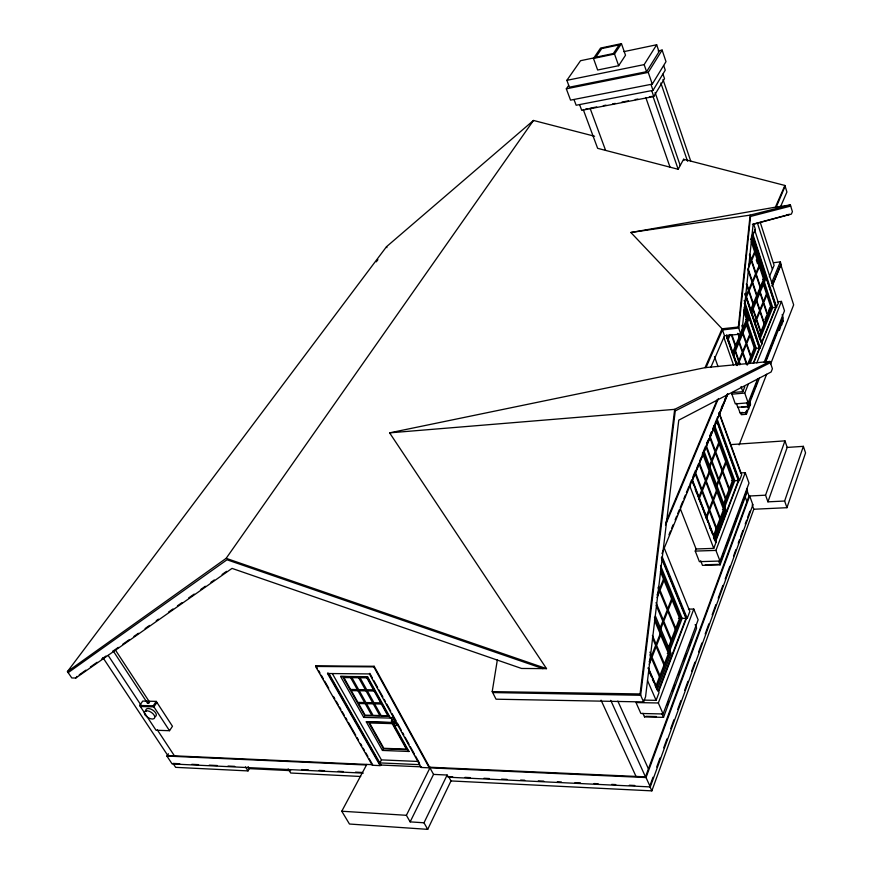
<?xml version="1.0" encoding="UTF-8"?>
<svg xmlns="http://www.w3.org/2000/svg" width="873" height="873" viewBox="0 0 873 873"><rect width="100%" height="100%" fill="white"/><g stroke="black" fill="none" stroke-linecap="round" stroke-linejoin="round"><path stroke-width="1.31" d="M740.751 334.064L738.34 327.015L750.125 215.129L790.349 204.969L792.411 211.637L791.364 214.103L753.126 224.372L742.028 331.063L740.751 334.064L724.525 335.789L710.775 367.468M643.587 701.936L640.073 693.948L674.676 409.35L769.964 361.433L772.409 368.722L771.143 371.974L678.768 420.142L645.562 696.84L643.587 701.936L496.028 699.197L492.208 691.612L497.359 659.824M452.694 776.795L448.624 776.599L450.981 780.942L651.847 790.862L753.792 509.243L786.955 507.693L805.561 452.891L803.367 446.343L787.195 447.423L767.924 501.844L784.631 501.026L803.367 446.343M767.924 501.844L765.556 495.177L784.969 440.865L730.93 444.597M652.993 777.254L649.741 786.213L651.847 790.862M656.725 767.029L659.988 758.07M663.709 747.845L666.972 738.885M670.693 728.66L673.956 719.701M677.677 709.476L680.94 700.517M684.672 690.292L687.924 681.344M691.656 671.108L694.919 662.16M698.64 651.924L701.903 642.975M705.166 634.016L708.887 623.791M712.15 614.832L715.871 604.607M718.206 598.212L722.855 585.423M725.19 579.028L729.85 566.239M733.571 556.003L735.895 549.608M738.231 543.213L739.627 539.383M740.555 536.819L742.89 530.424M745.215 524.029L746.611 520.199M747.55 517.634L749.874 511.24M650.287 786.911L752.886 504.812L749.689 495.984L646.031 777.548L650.287 786.911L448.318 777.21L447.14 775.038L433.543 774.395L429.953 767.858L646.031 777.548M380.104 765.621L327.528 673.52L327.877 672.919L380.421 765.021L380.104 765.621L372.302 765.272L315.568 666.459L315.917 665.87L374.157 666.263L429.581 767.214L645.485 776.85L749.012 496.028L746.688 489.622M663.109 713.972L658.34 702.983L636.024 702.558L640.858 713.47L663.109 713.972L698.127 619.841L693.784 609.059L688.459 609.125M680.34 508.773L696.076 548.986L695.246 551.092L699.393 561.655L719.996 561.044L749.001 483.085L745.247 472.686L741.286 472.915M667.212 705.22L668.642 701.401M672.428 691.198L674.796 684.825M678.583 674.622L680.002 670.791M683.799 660.599L686.167 654.215M689.004 646.566L691.372 640.193M720.476 561.83L723.75 553.035M726.085 546.749L728.89 539.208M730.286 535.433L731.694 531.657M733.56 526.637L737.761 515.321M740.566 507.77L743.829 498.974M745.236 495.198L746.633 491.434M642.91 713.306L644.514 716.919L663.513 717.366L696.61 628.134L695.17 624.566M700.659 560.706L702.492 565.366L720.083 564.864L747.517 490.91L746.688 488.618M658.34 702.983L693.784 609.059M719.996 561.044L715.925 550.405L745.247 472.686M658.711 691.372L686.451 618.357L661.799 557.782M738.776 480.587L715.424 542.068L716.155 542.046L692.518 480.172L717.41 419.815L739.486 480.543L738.776 480.587L716.689 419.869M643.837 700.124L656.114 700.342L659.028 692.649L648.377 667.976M686.451 618.357L687.215 618.346L689.845 611.395L663.862 547.12M696.076 548.986L713.754 548.375L716.155 542.046M739.486 480.543L741.679 474.77L719.308 412.94M657.096 690.096L671.075 653.408L655.394 616.011M714.398 539.754L725.867 509.657L703.933 450.894M661.308 557.727L685.982 618.335L658.209 691.383L648.05 667.943M716.711 420.961L738.383 480.488L715.391 540.954L692.213 480.325M669.165 648.464L680.733 618.302L660.501 568.858M723.706 506.264L733.626 480.39L714.103 427.028M655.809 686.407L668.445 653.408L654.423 620.081M713.699 535.171L723.542 509.45L702.427 453.011M644.514 716.919L644.754 716.275M669.209 652.153L682.14 618.368L660.501 565.42M724.666 507.224L734.815 480.685L714.485 425.031M656.551 687.618L669.613 653.408L654.423 617.255M713.841 537.659L724.634 509.406L703.529 452.945M668.347 647.57L679.587 618.313L660.414 571.553M723.073 505.118L732.556 480.456L713.416 428.185M739.136 444.892L766.636 374.255M770.564 364.161L793.655 304.873L780.789 264.65L771.994 285.94M770.368 362.655L675.265 410.899L640.662 695.279L492.994 692.562M649.141 661.909L651.007 657.162L649.938 654.663M660.195 633.787L656.114 644.165L652.404 635.424M705.919 517.362L708.887 509.81L702.001 491.695L698.978 499.203M716.46 490.528L713.099 499.094L706.29 481.034L709.727 472.511M742.836 412.46L740.282 412.656L741.308 414.697L746.404 414.293L747.692 411.019M759.477 377.922L748.117 406.774L738.045 407.2L740.118 413.071L745.858 412.613L748.576 409.099L750.507 404.188L749.569 401.504M777.003 330.507L779.414 330.256L780.549 327.364L780.124 325.553M778.956 328.543L781.586 325.04L783.277 320.718L782.437 318.132L780.735 322.453M649.217 664.342L651.542 658.406L659.464 676.881M660.708 635.031L656.638 645.398L664.462 663.829M706.377 518.562L709.345 511.011L716.122 528.852M716.908 491.717L713.547 500.284L720.247 518.071M744.145 386.826L744.789 386.772L742.825 391.661L732.545 392.544L731.88 394.181L735.317 403.893L748.161 402.824L757.611 378.882M764.082 362.491L784.489 310.81L781.444 301.392L777.396 301.862M660.13 627.982L662.803 621.183L656.07 605.044M671.61 598.856L667.703 608.765L660.032 590.192L664.015 580.327M716.493 485.028L718.392 480.205L711.724 462.264L709.302 468.255M725.692 461.697L722.451 469.914L715.849 452.039L719.156 443.866M748.576 409.099L747.637 406.425L749.089 402.737M751.053 397.739L753.53 391.464M754.523 388.954L756.989 382.68M765.894 360.102L768.371 353.827M769.353 351.317L776.283 333.748M777.276 331.238L779.742 324.963M660.643 629.215L663.316 622.416L670.966 640.738M672.112 600.089L668.205 609.998L675.757 628.265M716.94 486.217L718.839 481.394L725.408 499.061M726.118 462.886L722.888 471.104L729.381 488.716M745.858 412.613L746.83 410.157M765.403 362.873L783.19 317.707L782.175 314.586M748.161 402.824L744.756 393.068L748.27 384.284M756.815 362.928L781.444 301.392M753.268 363.19L759.357 348.065L744.32 303.564M751.435 238.558L752.526 236.103L775.781 307.296L761.507 342.729L745.007 293.666M753.672 363.157L759.696 348.218L744.44 303.051M752.504 235.197L776.097 307.46L761.54 343.635L762.162 343.58L745.269 293.339M759.696 348.218L762.162 343.58M776.097 307.46L778.432 303.106L754.621 229.861M657.02 595.113L659.039 590.115L658.002 587.594M663.502 579.083L659.519 588.948L658.471 586.427M709.334 465.855L711.277 461.064L705.853 446.485M718.719 442.666L715.413 450.839L710.055 436.314M657.031 597.623L659.562 591.359L667.245 609.943L663.273 619.994L656.027 602.61M699.022 496.737L701.532 490.484L695.006 473.308M709.269 471.3L705.842 479.823L699.393 462.701M747.812 363.91L754.272 348.021L745.826 323.152M759.204 335.898L770.859 307.252L763.242 284.041M748.772 363.79L755.221 347.923L746.764 323.032M759.303 337.851L771.776 307.143L763.351 281.455M750.103 363.495L756.225 348.382L747.081 321.395M759.87 339.379L772.736 307.645L764.039 281.117M764.944 319.627L766.45 315.95M768.447 311.039L769.953 307.351M661.985 553.558L727.809 394.018M771.47 283.234L780.331 261.856L773.631 262.718M737.936 364.783L738.929 362.393L739.813 364.903M750.049 335.559L746.71 343.613L750.987 356.108M754.578 324.625L756.433 320.14L760.579 332.515M766.843 294.998L763.722 302.538L767.782 314.826M668.991 534.734L670.519 531.013M671.544 528.536L673.083 524.815M675.135 519.861L676.673 516.139M677.688 513.662L679.227 509.941M680.253 507.464L682.817 501.266M683.843 498.789L685.37 495.067M686.396 492.59L688.961 486.392M689.986 483.904L691.525 480.172M692.562 477.684L695.639 470.209M703.365 451.537L705.417 446.561M706.443 444.062L707.992 440.33M710.044 435.354L711.593 431.611M712.619 429.123L714.158 425.391M715.194 422.903L717.759 416.672M721.338 408.007L722.866 404.319M724.906 399.387L726.434 395.698M696.96 467.644L698.52 463.869M699.557 461.359L701.117 457.583M702.154 455.073L703.703 451.297M706.824 443.757L708.898 438.726M709.935 436.216L711.495 432.441M713.568 427.421L715.129 423.645M718.763 414.839L727.395 393.952M719.09 414.806L727.711 393.919M772.321 285.842L781.16 264.443L780.331 261.856M737.063 364.892L738.558 361.302L735.022 351.121M749.678 334.479L746.339 342.522L742.879 332.427M754.676 322.432L756.073 319.06L752.712 309.064M766.494 293.939L763.362 301.48L760.088 291.549M665.455 525.12L718.392 398.546M769.331 276.774L774.1 265.359L760.383 222.801M733.342 356.031L748.532 319.9L744.265 307.285M751.271 313.374L765.468 279.633L751.697 237.554M665.728 522.654L717.148 399.856M732.272 353.325L746.557 319.507L743.534 310.592M750.202 310.864L763.569 279.196L751.26 241.657M732.742 354.416L747.506 319.398L744.047 309.184M751.184 310.657L764.497 279.087L751.358 238.973M790.687 206.083L750.551 216.449L738.82 327.997L722.484 329.95L705.995 367.631M727.776 340.405L730.319 334.479M745.924 298.173L748.794 291.517L753.028 304.175M759.466 266.691L756.269 274.133L760.405 286.693M727.896 338.102L729.424 334.555M746.033 295.969L748.423 290.425L746.284 284.031M759.117 265.599L755.909 273.053L751.718 260.372L754.97 252.963M780.102 207.741L786.922 192.005L784.903 185.458L683.592 159.268L678.168 169.286L597.634 148.323L583.251 109.529M776.261 207.065L784.947 186.593M748.696 265.337L751.053 259.979L749.35 254.851M754.61 251.871L751.358 259.27L749.667 254.152M594.6 136.253L533.479 120.452L386.488 246.721L67.439 671.588L71.793 677.961L75.798 678.015L232.032 568.388L521.574 668.467L546.52 668.642L389.609 432.855L705.035 367.653L722.069 328.783L738.34 327.015M724.525 335.789L722.069 328.783L630.873 232.491L775.388 207.174L784.903 185.458M751.282 237.314L753.508 232.349M750.976 239.311L755.396 229.424L753.792 224.514M750.966 239.944L753.126 235.11L776.708 307.394M366.802 764.421L341.779 811.224L349.462 824.025L427.705 829.35L450.981 780.942M427.705 829.35L423.994 822.792L447.14 775.038M448.318 777.21L448.624 776.599M423.994 822.792L410.146 821.875L433.543 774.395M369.443 673.901L421.179 767.465L429.276 767.836L429.581 767.214M410.146 821.875L406.392 815.306L430.258 767.247M421.179 767.465L421.484 766.854L380.421 765.021M332.624 674.076L381.436 759.892L379.853 762.904L419.607 764.65M429.276 767.836L373.819 666.874L374.157 666.263M579.639 104.738L581.713 110.336L653.746 96.532L664.517 78.646L662.967 74.085M179.751 763.744L173.04 763.417L175.648 767.345L248.03 770.914L249.394 768.644L290.687 770.641M574.052 99.631L576.147 105.251L653.015 90.356L665.259 70.167L663.709 65.573M363.757 717.388L364.783 715.707L388.845 716.329L390.493 718.097L363.757 717.388L340.568 676.411L367.555 676.695L390.493 718.097M568.607 85.51L566.315 88.817L570.549 100.133L652.273 84.114L666.001 61.645L662.116 50.088L658.155 50.918M566.315 88.817L648.246 72.394L662.116 50.088M382.472 750.442L383.487 748.805L407.364 749.721L409.001 751.478L382.472 750.442L366.289 721.851L392.992 722.604L409.001 751.478M594.982 57.683L580.545 60.706L566.861 80.338L569.414 87.18L646.587 71.684L659.028 51.736L656.671 44.763L623.857 51.638M566.861 80.338L644.154 64.613L656.671 44.763M618.651 65.715L625.515 55.239L621.456 43.65L600.569 48.08L593.476 58.447L597.645 70.015L618.651 65.715L614.527 54.039L621.456 43.65M363.255 773.129L172.134 763.951L166.907 756.062L168.402 753.781M169.515 730.712L172.461 726.271L156.234 701.379L142.714 701.074L139.669 705.482L156.027 730.243L169.515 730.712L153.212 705.799L139.669 705.482M340.568 676.411L367.173 677.252L367.555 676.695M153.212 705.799L156.234 701.379M156.922 702.427L153.899 706.846L140.357 706.519M67.439 671.588L226.151 558.338L533.479 120.452M75.798 678.015L77.01 676.379M376.285 261.824L377.922 259.641M781.968 322.464L783.277 320.718M749.154 405.945L750.507 404.188M147.843 702.372L147.493 703.005A1.157 0.611 -34.3 0 0 148.181 703.409L148.443 703.332M366.289 721.851L392.992 722.604M79.247 674.818L85.936 670.115M90.41 666.972L97.099 662.269M101.563 659.137L106.026 656.005M112.726 651.302L118.302 647.373M122.766 644.241L129.466 639.538M133.929 636.406L138.392 633.263M145.093 628.56L149.556 625.428M156.245 620.725L158.482 619.153M168.522 612.104L172.985 608.961M177.448 605.829L181.911 602.697M188.612 597.994L194.188 594.077M200.888 589.373L205.351 586.23M210.928 582.313L214.278 579.967M222.091 574.478L226.554 571.335M752.428 224.317L789.487 214.376L786.977 214.736M593.476 58.447L614.527 54.039M585.521 109.092L587.791 108.656M596.695 106.943L590.061 108.219L605.6 150.396M603.33 105.677L605.993 105.164M612.628 103.887L615.279 103.385M621.914 102.108L628.549 100.832M635.184 99.566L637.836 99.053M649.359 96.838L651.738 96.39M775.388 207.174L790.349 204.969M630.873 232.491L750.125 215.129M762.642 279.316L764.497 279.087M770.859 307.252L771.776 307.143M772.736 307.645L775.781 307.296M745.607 319.605L747.506 319.398M754.272 348.021L755.221 347.923M756.225 348.382L759.357 348.065M705.035 367.653L769.964 361.433M731.88 394.181L744.756 393.068M389.609 432.855L674.676 409.35M741.635 406.905L747.637 406.425M691.765 480.215L692.518 480.172M731.487 480.51L733.626 480.39M734.815 480.685L738.383 480.488M749.012 496.028L765.556 495.177M752.886 504.812L752.199 504.845L753.792 509.243M722.462 509.505L724.634 509.406M695.246 551.092L715.925 550.405M705.286 564.755L718.25 564.384M678.43 618.335L680.733 618.302M682.14 618.368L685.982 618.335M667.267 653.408L669.613 653.408M315.568 666.459L373.819 666.874M327.528 673.52L369.465 673.923L369.803 673.323L372.422 678.059M68.17 672.647L226.991 559.779L542.93 668.62M492.208 691.612L640.073 693.948M646.053 716.307L656.452 716.547M393.559 717.617L390.853 717.551L392.108 719.799M397.924 725.507L395.229 725.43L393.352 722.047M381.436 759.892L418.505 761.474M166.907 756.062L366.485 765.01M191.82 764.322L198.531 764.639M209.258 765.152L217.312 765.534M228.039 766.047L234.75 766.374M301.654 769.571L308.387 769.888M319.158 770.412L324.549 770.663M338.026 771.306L343.416 771.568M355.54 772.147L362.273 772.463M464.927 777.374L470.361 777.636M483.948 778.28L489.382 778.541M501.615 779.131L507.049 779.393M520.635 780.036L524.717 780.233M538.303 780.888L543.737 781.139M557.334 781.793L561.404 781.99M575.001 782.634L580.436 782.895M594.022 783.55L598.103 783.736M611.689 784.39L615.76 784.587M629.357 785.231L634.791 785.493M360.68 776.479L290.687 773.02L288.177 768.927M341.779 811.224L406.392 815.306M226.151 558.338L546.52 668.642M395.644 720.869L393.09 719.057L392.021 719.516L392.304 720.683M102.927 657.62L167.823 755.538L372.618 764.672L369.246 758.79M108.154 655.394L140.924 705.046M157.304 729.872L174.436 755.832M113.261 651.029L147.592 703.311M115.716 650.472L149.425 701.903M248.128 766.625L249.394 768.644M245.477 766.887L248.03 770.914M315.917 665.87L317.27 668.227M318.623 670.573L319.976 672.93M321.319 675.276L323.348 678.812M324.701 681.158L328.75 688.219M333.475 696.458L334.817 698.804M336.17 701.161L338.2 704.686M339.542 707.043L340.896 709.389M342.249 711.746L344.268 715.271M345.621 717.628L346.974 719.974M348.327 722.331L355.748 735.273M357.101 737.62L358.443 739.977M360.473 743.501L361.826 745.858M363.168 748.205L364.521 750.562M365.874 752.908L367.893 756.444M328.881 673.509L381.075 765.054M342.903 676.99L364.783 715.707M368.57 722.397L383.487 748.805M367.173 677.252L388.845 716.329M392.588 723.084L407.364 749.721M373.731 680.427L377.649 687.531M378.958 689.899L382.887 697.003M384.196 699.371L385.506 701.739M386.815 704.107L390.733 711.211M392.042 713.579L395.971 720.683M397.28 723.051L401.209 730.155M402.518 732.523L403.828 734.891M405.127 737.259L409.055 744.363M410.365 746.731L414.293 753.836M415.603 756.204L419.52 763.308M745.378 412.252L746.404 414.293M386.488 246.721L386.914 247.659M778.498 328.237L779.414 330.256M601.071 700.19L636.024 776.424M610.74 700.364L645.485 776.85M617.844 701.106L648.432 768.862M647.515 680.558L656.114 700.342M661.93 713.732L663.513 717.366M649.708 672.908L651.302 676.608M652.371 679.074L653.964 682.773M655.034 685.24L656.627 688.939M649.894 652.164L651.498 655.918L655.634 645.387L652.447 637.89M659.944 675.626L652.033 657.162L656.158 646.631L663.982 665.062M671.424 639.538L663.786 621.227L667.747 611.176L675.309 629.444M662.072 556.494L687.215 618.346M692.071 480.717L694.002 485.781M696.425 492.11L699.328 499.705M700.779 503.492L703.682 511.087M705.613 516.15L708.036 522.469M709.967 527.532L712.39 533.861M695.148 489.055L696.599 492.841M699.011 499.149L700.943 504.201M703.834 511.774L706.246 518.082M709.149 525.655L710.589 529.442M713.492 537.015L714.943 540.802M689.474 485.148L713.754 548.375M718.741 561.339L720.083 564.864M695.432 472.293L701.947 489.458L705.428 480.827L698.978 463.705M716.515 527.816L709.749 509.985L713.154 501.298L719.854 519.086M706.257 445.514L711.67 460.082L715.02 451.81L709.662 437.275M725.79 498.068L719.221 480.401L722.506 472.075L728.999 489.698M745.084 496.595L746.928 501.659M718.861 412.754L740.664 472.959M714.463 356.544L718.053 366.649M736.365 403.326L737.881 407.615M726.696 334.839L737.292 365.241M784.631 501.026L786.955 507.693M726.871 336.4L737.052 365.58M726.925 337.436L728.257 341.234M732.665 353.903L736.637 365.296M726.609 336.836L732.305 353.161M723.761 337.174L733.516 365.045M741.057 386.586L742.825 391.661M746.611 402.475L748.117 406.774M732.054 335.09L735.623 345.381M731.279 334.588L735.295 346.177M735.35 350.335L738.885 360.505L742.312 352.234L738.82 342.096M740.14 364.117L739.256 361.597L742.683 353.325L746.579 364.608M645.802 97.525L670.028 167.169M739.147 341.31L742.639 351.448L746.022 343.296L742.563 333.191M747.332 365.078L743.01 352.539L746.393 344.377L750.671 356.882M651.76 90.759L653.746 96.532M652.928 96.161L678.168 169.286M738.547 333.813L739.431 336.378M648.246 72.394L652.273 84.114M655.11 92.538L680.22 165.51M737.772 333.311L739.104 337.164M644.154 64.613L646.587 71.684M651.018 84.539L653.015 90.356M660.861 83L687.542 161.243M742.301 324.942L743.174 327.506M741.974 325.716L742.858 328.27M683.592 159.268L684.006 160.479M662.989 79.465L690.827 161.385M784.969 440.865L787.195 447.423M744.2 300.399L760.318 348.152M745.062 294.703L761.103 342.347M747.026 284.576L748.739 289.694L752.035 282.034L747.801 269.31M753.334 303.433L749.11 290.785L752.395 283.136L756.585 295.74M753.028 308.322L756.378 318.318L759.597 310.581L756.269 300.607M760.885 331.773L756.738 319.387L759.947 311.639L764.061 323.981M756.891 295.009L752.712 282.405L755.953 274.853L760.099 287.413M756.575 299.876L759.892 309.839L763.067 302.2L759.783 292.269M764.355 323.239L760.252 310.908L763.417 303.269L767.487 315.557M756.28 259.914L757.557 263.799M781.019 323.316L781.586 325.04M757.371 222.888L772.409 269.408M145.998 711.484A5.969 3.088 33.1 0 1 148.716 708.538A5.969 3.088 33.1 0 1 155.307 712.433A5.969 3.088 33.1 0 1 154.859 716.722M148.181 703.409A1.157 0.611 -34.3 0 0 149.348 702.623L149.501 702.034A1.157 0.611 -34.3 0 0 148.836 701.805M712.695 500.109L709.291 508.784L702.416 490.681L705.886 482.038L712.695 500.109M722.058 470.896L718.785 479.222L712.117 461.282L715.467 453.011L722.058 470.896M755.592 273.762L752.351 281.313L748.117 268.589L751.413 261.082L755.592 273.762M394.88 722.331L394.432 723.237L392.948 723.15L391.246 720.967L393.93 721.12L394.88 722.331M619.132 44.883L613.348 53.537L595.812 57.203L601.715 48.572L619.132 44.883M350.597 677.644L343.907 677.579L350.619 689.474L357.308 689.583L350.597 677.644M358.683 677.743L351.939 677.666L358.639 689.605L365.361 689.714L358.683 677.743M366.813 677.83L360.036 677.754L366.715 689.725L373.48 689.834L366.813 677.83M357.952 690.729L351.273 690.619L357.919 702.394L364.576 702.525L357.952 690.729M366.005 690.859L359.294 690.75L365.918 702.558L372.618 702.7L366.005 690.859M374.124 690.99L367.358 690.881L373.96 702.721L380.704 702.863L374.124 690.99M365.22 703.66L358.552 703.518L365.132 715.162L371.767 715.325L365.22 703.66M373.251 703.834L366.551 703.693L373.098 715.369L379.788 715.533L373.251 703.834M381.337 704.009L374.593 703.867L381.13 715.565L387.852 715.74L381.337 704.009M395.72 722.124L395.043 722.102L396.964 724.372L395.72 722.124M392.228 723.63L369.541 722.975L383.836 748.292L406.392 749.143L392.228 723.63M145.027 714.758A5.969 3.088 33.1 0 0 154.161 718.566A5.969 3.088 33.1 0 0 149.436 711.353A5.969 3.088 33.1 0 0 145.027 714.758"/></g></svg>
